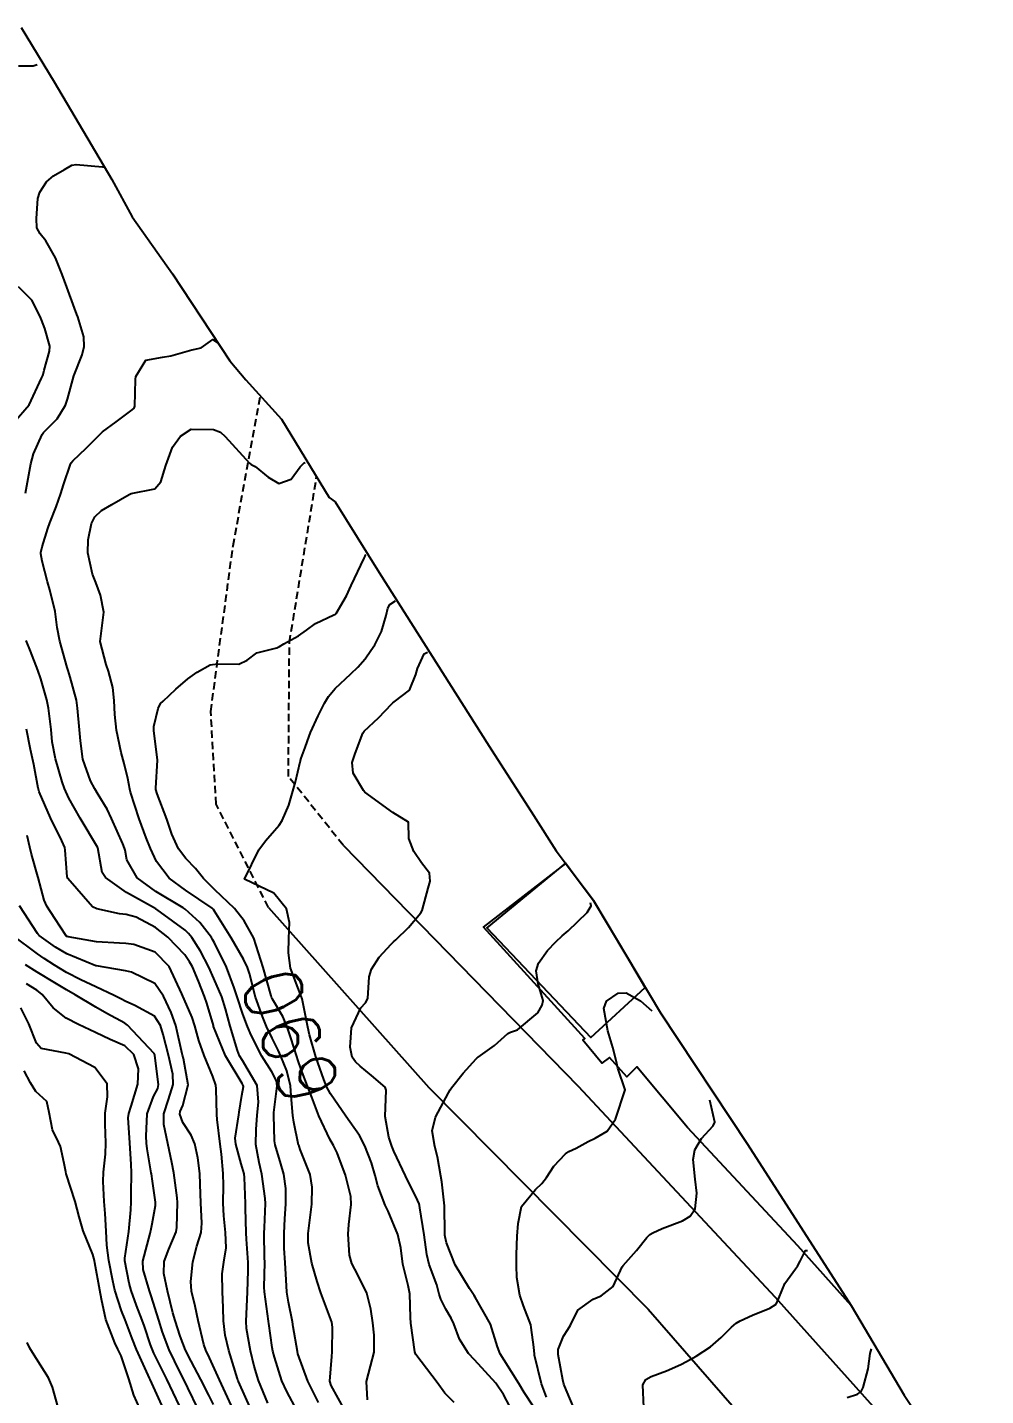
# Model space of a CAD drawing. Header units: metres. Extents: x 292545 to 299085, y 7450245 to 7463078.
# Drawn here: x 296910.8 to 296975.8, y 7454231.5 to 7454324.3 of the extents above; entities that cross this region are included whole.
import ezdxf
from ezdxf.enums import TextEntityAlignment as Align

# ---------------------------------------------------------------- set-up
doc = ezdxf.new("R2010")
doc.units = ezdxf.units.M
doc.linetypes.add('DASHED', pattern=[0.75, 0.5, -0.25])
for name, color, linetype in [('Area', 45, 'Continuous'), ('Cotas', 45, 'Continuous'), ('Curvas de Nivel 1m', 11, 'Continuous'), ('Curvas de Nivel 5m', 15, 'Continuous'), ('Edificações', 30, 'Continuous'), ('Vias Primárias', 230, 'Continuous'), ('Vias Secundárias', 230, 'DASHED')]:
    doc.layers.add(name, color=color, linetype=linetype)
doc.styles.add('Style-STANDARD', font='STANDARD.shx')

msp = doc.modelspace()

# ---------------------------------------------------------------- linework, layer by layer
at = {"layer": 'Area'}
msp.add_polyline3d([(296910.347, 7454324.311, 687.059), (296912.58, 7454320.616, 698.269), (296916.491, 7454313.98, 699.519), (296917.873, 7454311.447, 696.649), (296920.602, 7454307.592, 691.618), (296924.507, 7454301.691, 700.318), (296925.588, 7454300.403, 698.918), (296928.016, 7454297.738, 689.238), (296931.249, 7454292.425, 698.658), (296931.644, 7454292.128, 701.678), (296934.643, 7454287.316, 695.419), (296942.094, 7454275.552, 692.169), (296945.111, 7454270.868, 693.319), (296946.648, 7454268.449, 693.198), (296949.191, 7454265.065, 696.309), (296953.721, 7454257.458, 696.979), (296959.634, 7454248.544, 695.089), (296966.664, 7454237.586, 696.429), (296970.276, 7454231.506, 697.399), (296971.852, 7454229.143, 697.729)], dxfattribs=at)
at = {"layer": 'Curvas de Nivel 1m', "flags": 128}
for points, elevation in [([(296910.158, 7454321.712), (296911.153, 7454321.705), (296911.423, 7454321.8)], 686), ([(296910.63, 7454292.708), (296910.822, 7454293.704), (296910.99, 7454294.703), (296911.168, 7454295.375), (296911.761, 7454296.692), (296911.864, 7454296.815), (296912.793, 7454297.762), (296913.347, 7454298.675), (296913.485, 7454299.076), (296913.903, 7454300.67), (296914.489, 7454302.097), (296914.607, 7454302.66), (296914.584, 7454303.304), (296914.182, 7454304.667), (296914.118, 7454304.831), (296913.959, 7454305.268), (296913.442, 7454306.675), (296913.113, 7454307.552), (296912.675, 7454308.683), (296912.014, 7454309.826), (296911.621, 7454310.298), (296911.4, 7454310.699), (296911.389, 7454311.34), (296911.479, 7454312.696), (296911.615, 7454313.136), (296912.064, 7454313.83), (296912.524, 7454314.23), (296913.279, 7454314.678), (296913.785, 7454314.964), (296914.076, 7454315.005), (296915.862, 7454314.856), (296915.943, 7454314.84)], 687), ([(296909.871, 7454297.526), (296910.88, 7454298.705), (296911.727, 7454300.518), (296911.799, 7454300.692), (296911.826, 7454300.769), (296911.909, 7454301.064), (296912.264, 7454302.351), (296912.276, 7454302.687), (296911.945, 7454303.881), (296911.721, 7454304.464), (296911.628, 7454304.695), (296911.064, 7454305.804), (296910.167, 7454306.717)], 686), ([(296930.52, 7454231.024), (296929.785, 7454232.473), (296929.121, 7454234.321), (296929.085, 7454234.481), (296928.803, 7454236.148), (296928.745, 7454236.486), (296928.48, 7454237.814), (296928.38, 7454238.492), (296928.329, 7454239.339), (296928.257, 7454240.494), (296928.196, 7454241.489), (296928.188, 7454242.495), (296928.24, 7454243.482), (296928.307, 7454244.494), (296928.298, 7454245.539), (296928.162, 7454246.497), (296927.97, 7454247.2), (296927.576, 7454248.506), (296927.54, 7454248.759), (296927.487, 7454250.507), (296927.496, 7454250.689), (296927.722, 7454252.504), (296927.667, 7454252.836), (296927.347, 7454253.439), (296926.678, 7454254.517), (296925.955, 7454255.946), (296925.7, 7454256.527), (296925.391, 7454257.369), (296925.008, 7454258.534), (296924.797, 7454259.152), (296924.27, 7454260.542), (296923.449, 7454262.19), (296923.323, 7454262.423), (296923.247, 7454262.553), (296922.473, 7454263.575), (296921.472, 7454264.478), (296921.322, 7454264.582), (296919.489, 7454265.677), (296918.202, 7454266.613), (296917.515, 7454267.828), (296917.396, 7454268.496), (296917.36, 7454268.622), (296917.234, 7454268.917), (296916.479, 7454270.636), (296916.179, 7454271.261), (296915.569, 7454272.272), (296915.338, 7454272.652), (296915.052, 7454273.181), (296914.53, 7454274.661), (296914.361, 7454275.914), (296914.293, 7454276.663), (296914.172, 7454278.13), (296914.092, 7454278.666), (296913.666, 7454280.218), (296913.524, 7454280.671), (296913.464, 7454280.883), (296912.969, 7454282.677), (296912.787, 7454283.594), (296912.637, 7454284.681), (296912.274, 7454286.145), (296912.116, 7454286.686), (296911.757, 7454288.103), (296911.665, 7454288.594), (296911.667, 7454288.691), (296911.767, 7454289.074), (296912.148, 7454290.318), (296912.273, 7454290.685), (296912.708, 7454291.772), (296913.031, 7454292.678), (296913.213, 7454293.282), (296913.686, 7454294.671), (296913.735, 7454294.771), (296913.837, 7454294.912), (296914.752, 7454295.758), (296915.624, 7454296.652), (296915.865, 7454296.861), (296916.789, 7454297.553), (296917.88, 7454298.355), (296918.016, 7454298.485), (296918.062, 7454298.618), (296918.097, 7454300.422), (296918.117, 7454300.618), (296918.806, 7454301.725), (296919.923, 7454301.927), (296920.485, 7454302.031), (296921.931, 7454302.441), (296922.042, 7454302.459), (296922.546, 7454302.564), (296923.355, 7454303.14), (296923.658, 7454302.926), (296923.693, 7454302.91)], 688), ([(296932.324, 7454230.447), (296931.375, 7454232.172), (296931.298, 7454232.458), (296931.428, 7454234.147), (296931.457, 7454234.457), (296931.473, 7454236.123), (296931.413, 7454236.457), (296931.15, 7454237.189), (296930.668, 7454238.465), (296930.428, 7454239.214), (296930.073, 7454240.471), (296929.825, 7454241.856), (296929.811, 7454242.474), (296929.967, 7454243.738), (296930.063, 7454244.472), (296930.096, 7454245.63), (296929.943, 7454246.473), (296929.28, 7454248.175), (296929.198, 7454248.397), (296929.172, 7454248.482), (296928.853, 7454250.034), (296928.784, 7454250.488), (296928.664, 7454251.827), (296928.613, 7454252.491), (296928.37, 7454253.522), (296927.959, 7454254.501), (296927.777, 7454254.914), (296927.375, 7454255.734), (296926.996, 7454256.514), (296926.709, 7454257.197), (296926.246, 7454258.522), (296925.826, 7454260.127), (296925.704, 7454260.527), (296925.439, 7454261.096), (296924.595, 7454262.539), (296923.471, 7454264.356), (296923.389, 7454264.468), (296923.293, 7454264.553), (296921.491, 7454265.765), (296920.394, 7454266.591), (296919.514, 7454267.715), (296919.108, 7454268.604), (296918.813, 7454269.328), (296918.339, 7454270.612), (296917.764, 7454272.425), (296917.718, 7454272.619), (296917.58, 7454273.348), (296917.34, 7454274.373), (296917.263, 7454274.625), (296917.12, 7454275.108), (296916.801, 7454276.632), (296916.689, 7454277.689), (296916.64, 7454278.635), (296916.55, 7454279.534), (296916.259, 7454280.641), (296916.115, 7454281.081), (296915.693, 7454282.65), (296915.951, 7454284.646), (296915.73, 7454285.781), (296915.398, 7454286.653), (296915.19, 7454287.214), (296914.852, 7454288.659), (296914.892, 7454289.538), (296915.118, 7454290.657), (296915.335, 7454291.109), (296915.796, 7454291.535), (296916.492, 7454291.95), (296917.659, 7454292.622), (296917.814, 7454292.679), (296919.416, 7454293.005), (296919.822, 7454293.474), (296920.147, 7454294.595), (296920.609, 7454295.831), (296921.151, 7454296.581), (296921.868, 7454297.04), (296923.389, 7454297.026), (296923.857, 7454296.845), (296924.193, 7454296.547), (296925.835, 7454294.748), (296925.959, 7454294.653), (296926.219, 7454294.524), (296927.113, 7454293.798), (296927.822, 7454293.368), (296928.658, 7454293.658), (296929.282, 7454294.486), (296929.542, 7454294.777), (296929.603, 7454294.8)], 689), ([(296939.729, 7454231.01), (296939.086, 7454231.647), (296938.567, 7454232.375), (296937.121, 7454234.271), (296937.075, 7454234.39), (296937.065, 7454234.449), (296936.795, 7454236.393), (296936.765, 7454236.775), (296936.708, 7454238.395), (296936.608, 7454238.959), (296936.247, 7454240.399), (296936.095, 7454241.51), (296935.901, 7454242.403), (296935.237, 7454243.999), (296935.041, 7454244.413), (296934.546, 7454245.711), (296934.354, 7454246.424), (296934.115, 7454247.271), (296933.672, 7454248.434), (296933.293, 7454249.127), (296932.366, 7454250.449), (296931.328, 7454251.957), (296931.059, 7454252.463), (296930.876, 7454252.926), (296930.332, 7454254.47), (296929.901, 7454255.949), (296929.791, 7454256.476), (296929.402, 7454258.409), (296929.389, 7454258.466), (296929.364, 7454258.521), (296928.623, 7454260.492), (296928.473, 7454261.525), (296928.512, 7454262.494), (296928.548, 7454263.578), (296928.341, 7454264.497), (296927.489, 7454265.582), (296925.503, 7454266.53), (296926.464, 7454268.516), (296926.919, 7454269.123), (296927.543, 7454269.814), (296927.851, 7454270.195), (296928.053, 7454270.495), (296928.514, 7454271.54), (296928.781, 7454272.488), (296928.95, 7454273.115), (296929.267, 7454274.483), (296929.338, 7454274.741), (296929.608, 7454275.456), (296929.879, 7454276.217), (296929.984, 7454276.476), (296930.504, 7454277.602), (296930.92, 7454278.467), (296931.189, 7454278.923), (296931.653, 7454279.459), (296932.716, 7454280.444), (296933.195, 7454280.912), (296933.679, 7454281.473), (296934.079, 7454282.034), (296934.331, 7454282.424), (296934.792, 7454283.329), (296935.107, 7454284.416), (296935.22, 7454284.915), (296935.357, 7454285.144), (296935.733, 7454285.41)], 691), ([(296929.073, 7454230.459), (296928.363, 7454231.768), (296928.031, 7454232.496), (296927.526, 7454234.095), (296927.416, 7454234.506), (296927.368, 7454234.749), (296927.142, 7454236.386), (296927.13, 7454236.51), (296927.124, 7454236.529), (296926.853, 7454238.513), (296926.84, 7454238.841), (296926.867, 7454240.513), (296926.863, 7454240.847), (296926.841, 7454242.514), (296926.845, 7454242.887), (296926.92, 7454244.513), (296926.909, 7454244.851), (296926.668, 7454246.516), (296926.481, 7454247.308), (296926.265, 7454248.52), (296926.286, 7454249.533), (296926.356, 7454250.52), (296926.457, 7454251.383), (296926.346, 7454252.52), (296925.358, 7454254.21), (296925.155, 7454254.532), (296925.012, 7454254.888), (296924.534, 7454256.538), (296924.216, 7454257.72), (296923.95, 7454258.545), (296923.421, 7454259.782), (296923.066, 7454260.556), (296922.512, 7454261.632), (296921.913, 7454262.573), (296921.704, 7454262.825), (296921.458, 7454263.052), (296919.79, 7454264.276), (296919.472, 7454264.501), (296919.311, 7454264.602), (296917.488, 7454265.615), (296916.051, 7454266.642), (296915.83, 7454266.969), (296915.536, 7454268.65), (296915.523, 7454268.684), (296914.338, 7454270.662), (296913.566, 7454272.019), (296913.276, 7454272.673), (296913.118, 7454273.134), (296912.659, 7454274.679), (296912.452, 7454275.84), (296912.374, 7454276.682), (296912.19, 7454278.132), (296912.081, 7454278.686), (296911.664, 7454280.114), (296911.475, 7454280.693), (296910.983, 7454281.998), (296910.668, 7454282.705)], 687), ([(296943.506, 7454230.742), (296943.085, 7454231.547), (296942.56, 7454232.325), (296941.116, 7454233.909), (296940.702, 7454234.346), (296940.098, 7454235.321), (296939.713, 7454236.361), (296939.527, 7454236.744), (296939.153, 7454237.343), (296938.812, 7454238.018), (296938.718, 7454238.367), (296938.541, 7454239.001), (296938.038, 7454240.377), (296937.881, 7454241.061), (296937.7, 7454242.383), (296937.397, 7454244.232), (296937.381, 7454244.388), (296937.356, 7454244.501), (296937.247, 7454244.75), (296936.413, 7454246.398), (296935.626, 7454248.06), (296935.49, 7454248.408), (296935.292, 7454249.019), (296935.05, 7454250.414), (296935.116, 7454252.199), (296935.053, 7454252.414), (296934.115, 7454253.203), (296933.347, 7454253.843), (296933.038, 7454254.123), (296932.807, 7454254.438), (296932.67, 7454255.134), (296932.767, 7454256.439), (296933.397, 7454257.799), (296933.702, 7454258.125), (296933.859, 7454258.425), (296933.961, 7454259.889), (296934.106, 7454260.423), (296934.631, 7454261.228), (296935.45, 7454262.111), (296935.602, 7454262.258), (296935.762, 7454262.407), (296936.623, 7454263.237), (296937.471, 7454264.238), (296937.543, 7454264.389), (296937.97, 7454265.908), (296938.087, 7454266.381), (296938.048, 7454266.921), (296937.515, 7454267.628), (296936.997, 7454268.395), (296936.642, 7454269.289), (296936.632, 7454270.399), (296935.553, 7454271.054), (296933.674, 7454272.429), (296933.574, 7454272.539), (296932.861, 7454273.717), (296932.814, 7454274.442), (296932.996, 7454275.045), (296933.538, 7454276.431), (296933.624, 7454276.554), (296934.598, 7454277.455), (296935.506, 7454278.411), (296935.568, 7454278.487), (296935.644, 7454278.554), (296936.698, 7454279.354), (296937.117, 7454280.395), (296937.244, 7454280.82), (296937.684, 7454281.812), (296937.913, 7454281.93)], 692), ([(296927.078, 7454230.974), (296926.444, 7454232.516), (296926.148, 7454233.479), (296925.91, 7454234.522), (296925.628, 7454236.035), (296925.599, 7454236.525), (296925.687, 7454237.996), (296925.701, 7454238.525), (296925.749, 7454239.959), (296925.748, 7454240.524), (296925.634, 7454242.101), (296925.615, 7454242.526), (296925.574, 7454244.19), (296925.568, 7454244.527), (296925.505, 7454246.283), (296925.465, 7454246.528), (296925.27, 7454247.201), (296924.907, 7454248.534), (296924.87, 7454248.954), (296925.113, 7454250.532), (296925.141, 7454250.705), (296925.326, 7454251.834), (296925.418, 7454252.444), (296925.407, 7454252.529), (296925.335, 7454252.662), (296924.215, 7454254.541), (296923.398, 7454256.534), (296923.395, 7454256.55), (296923.383, 7454256.59), (296922.941, 7454258.1), (296922.784, 7454258.559), (296922.383, 7454259.601), (296921.957, 7454260.572), (296921.774, 7454260.913), (296921.441, 7454261.376), (296920.298, 7454262.592), (296919.459, 7454263.239), (296918.144, 7454263.936), (296917.468, 7454264.116), (296917.007, 7454264.166), (296915.471, 7454264.499), (296915.182, 7454264.653), (296913.501, 7454266.57), (296913.472, 7454266.64), (296913.467, 7454266.671), (296913.333, 7454268.484), (296913.291, 7454268.672), (296913.093, 7454269.111), (296912.334, 7454270.682), (296911.571, 7454272.456), (296911.51, 7454272.628), (296911.494, 7454272.691), (296911.2, 7454274.306), (296911.116, 7454274.697), (296910.977, 7454275.325), (296910.711, 7454276.704)], 686), ([(296924.735, 7454230.535), (296924.215, 7454231.674), (296923.802, 7454232.549), (296923.115, 7454234.04), (296922.882, 7454234.562), (296922.74, 7454234.951), (296922.36, 7454236.568), (296922.149, 7454237.561), (296921.91, 7454238.569), (296921.844, 7454239.235), (296921.981, 7454240.568), (296922.264, 7454241.624), (296922.552, 7454242.56), (296922.605, 7454243.177), (296922.528, 7454244.561), (296922.493, 7454245.799), (296922.454, 7454246.562), (296922.331, 7454247.622), (296922.131, 7454248.567), (296921.875, 7454249.155), (296921.304, 7454250.017), (296921.107, 7454250.582), (296921.135, 7454250.761), (296921.319, 7454251.175), (296921.68, 7454252.575), (296921.36, 7454254.353), (296921.296, 7454254.581), (296921.274, 7454254.671), (296920.839, 7454256.585), (296920.511, 7454257.469), (296919.999, 7454258.594), (296919.415, 7454259.437), (296917.838, 7454260.205), (296917.428, 7454260.292), (296915.452, 7454260.631), (296915.433, 7454260.636), (296915.402, 7454260.65), (296913.441, 7454261.456), (296912.665, 7454261.902), (296911.569, 7454262.698), (296911.508, 7454262.754), (296911.455, 7454262.834), (296910.236, 7454264.712)], 684), ([(296945.078, 7454230.774), (296944.485, 7454231.697), (296944.125, 7454232.305), (296943.117, 7454233.896), (296942.843, 7454234.323), (296942.664, 7454234.788), (296942.193, 7454236.329), (296941.161, 7454238.158), (296941.088, 7454238.267), (296941.036, 7454238.341), (296940.755, 7454238.758), (296939.788, 7454240.354), (296939.208, 7454241.85), (296939.116, 7454242.265), (296939.1, 7454242.362), (296939.091, 7454242.485), (296939.077, 7454244.362), (296938.889, 7454245.995), (296938.82, 7454246.367), (296938.591, 7454247.685), (296938.424, 7454248.373), (296938.239, 7454249.436), (296938.459, 7454250.373), (296939.33, 7454252.034), (296939.455, 7454252.235), (296939.546, 7454252.358), (296940.34, 7454253.353), (296941.227, 7454254.341), (296941.295, 7454254.399), (296941.354, 7454254.439), (296942.459, 7454255.236), (296943.379, 7454256.044), (296943.551, 7454256.147), (296944.025, 7454256.31), (296945.394, 7454257.443), (296945.706, 7454257.98), (296945.772, 7454258.286), (296945.42, 7454259.427), (296945.285, 7454260.292), (296945.438, 7454260.83), (296946.058, 7454261.673), (296946.615, 7454262.278), (296947.063, 7454262.668), (296947.46, 7454263.007), (296948.747, 7454264.251), (296949.017, 7454264.71), (296948.983, 7454264.91)], 693), ([(296923.396, 7454230.875), (296923.082, 7454231.504), (296922.532, 7454232.566), (296921.875, 7454233.809), (296921.501, 7454234.576), (296921.132, 7454235.521), (296920.781, 7454236.584), (296920.64, 7454237.095), (296920.272, 7454238.589), (296920.012, 7454239.764), (296920.045, 7454240.591), (296920.369, 7454241.421), (296920.854, 7454242.584), (296920.913, 7454242.888), (296920.949, 7454244.583), (296920.929, 7454244.9), (296920.692, 7454246.586), (296920.559, 7454247.298), (296920.298, 7454248.59), (296920.024, 7454249.871), (296920.013, 7454250.593), (296920.341, 7454251.572), (296920.656, 7454252.587), (296920.633, 7454253.298), (296920.333, 7454254.59), (296919.982, 7454255.989), (296919.794, 7454256.596), (296919.389, 7454257.222), (296918.06, 7454257.95), (296917.399, 7454258.249), (296917.151, 7454258.375), (296916.642, 7454258.631), (296915.411, 7454259.211), (296914.393, 7454259.685), (296913.426, 7454260.189), (296912.6, 7454260.682), (296911.893, 7454261.149), (296911.441, 7454261.461), (296909.747, 7454262.717)], 683), ([(296922.36, 7454230.567), (296921.657, 7454232.004), (296921.368, 7454232.577), (296921.1, 7454233.085), (296920.386, 7454234.587), (296919.936, 7454235.791), (296919.683, 7454236.595), (296919.168, 7454238.248), (296919.052, 7454238.602), (296918.624, 7454240.045), (296918.607, 7454240.609), (296919.096, 7454242.486), (296919.125, 7454242.601), (296919.133, 7454242.682), (296919.221, 7454243.133), (296919.461, 7454244.376), (296919.462, 7454244.598), (296919.257, 7454246.027), (296919.185, 7454246.524), (296919.171, 7454246.601), (296918.894, 7454248.221), (296918.855, 7454248.606), (296918.818, 7454249.079), (296918.881, 7454250.606), (296919.325, 7454251.787), (296919.612, 7454252.316), (296919.669, 7454252.597), (296919.412, 7454254.55), (296919.4, 7454254.6), (296919.364, 7454254.688), (296917.566, 7454256.618), (296917.384, 7454256.747), (296916.155, 7454257.403), (296915.395, 7454257.829), (296914.001, 7454258.664), (296913.408, 7454259.012), (296912.614, 7454259.483), (296911.426, 7454260.206), (296910.637, 7454260.708)], 682), ([(296921.075, 7454230.799), (296920.217, 7454232.589), (296919.349, 7454234.369), (296919.245, 7454234.599), (296919.126, 7454234.926), (296918.709, 7454236.177), (296918.549, 7454236.609), (296918.169, 7454237.603), (296917.807, 7454238.62), (296917.667, 7454239.112), (296917.367, 7454240.627), (296917.368, 7454240.801), (296917.639, 7454242.624), (296917.773, 7454244.084), (296917.795, 7454244.622), (296917.804, 7454245.177), (296917.823, 7454246.622), (296917.807, 7454247.161), (296917.722, 7454248.623), (296917.602, 7454250.332), (296917.636, 7454250.625), (296917.804, 7454251.109), (296918.247, 7454252.616), (296918.296, 7454253.663), (296917.983, 7454254.614), (296917.369, 7454255.214), (296916.39, 7454255.652), (296915.378, 7454256.117), (296914.235, 7454256.661), (296913.387, 7454257.079), (296912.51, 7454257.799), (296911.759, 7454258.695), (296911.407, 7454258.983), (296910.703, 7454259.418)], 681), ([(296945.982, 7454231.383), (296945.649, 7454232.284), (296945.184, 7454234.227), (296945.174, 7454234.289), (296945.128, 7454234.762), (296944.961, 7454236.112), (296944.919, 7454236.293), (296944.425, 7454237.571), (296944.177, 7454238.305), (296943.982, 7454239.507), (296943.953, 7454240.309), (296943.947, 7454241.055), (296943.999, 7454242.308), (296944.067, 7454243.152), (296944.304, 7454244.304), (296945.251, 7454245.466), (296945.677, 7454245.865), (296945.992, 7454246.283), (296946.497, 7454247.051), (296947.279, 7454247.886), (296947.512, 7454248.036), (296948.015, 7454248.263), (296948.828, 7454248.716), (296949.293, 7454248.951), (296950.11, 7454249.429), (296950.672, 7454250.23), (296951.333, 7454252.22), (296950.827, 7454253.708), (296950.715, 7454254.226), (296950.503, 7454255.091), (296950.152, 7454256.232), (296949.885, 7454257.748), (296950.063, 7454258.233), (296950.853, 7454258.783), (296951.409, 7454258.814), (296952.376, 7454258.266), (296953.133, 7454257.59)], 694), ([(296918.393, 7454230.61), (296917.978, 7454231.513), (296917.647, 7454232.622), (296917.116, 7454234.177), (296916.907, 7454234.632), (296916.692, 7454235.07), (296916.083, 7454236.641), (296915.783, 7454238.025), (296915.67, 7454238.645), (296915.349, 7454240.491), (296915.32, 7454240.649), (296915.197, 7454241.055), (296914.542, 7454242.657), (296914.266, 7454243.621), (296914.007, 7454244.662), (296913.402, 7454246.528), (296913.364, 7454246.669), (296913.268, 7454247.226), (296912.999, 7454248.393), (296912.881, 7454248.676), (296912.473, 7454249.504), (296912.243, 7454250.686), (296912.078, 7454251.446), (296911.327, 7454252.121), (296910.963, 7454252.704), (296910.545, 7454253.508)], 679), ([(296952.601, 7454230.681), (296952.538, 7454232.206), (296952.734, 7454232.568), (296953.102, 7454232.78), (296954.135, 7454233.162), (296955.114, 7454233.603), (296955.488, 7454233.804), (296956.152, 7454234.165), (296957.129, 7454234.79), (296957.85, 7454235.428), (296958.548, 7454236.136), (296958.873, 7454236.406), (296959.147, 7454236.564), (296959.974, 7454236.94), (296961.156, 7454237.415), (296961.57, 7454237.685), (296961.756, 7454238.094), (296962.174, 7454239.094), (296962.89, 7454240.083), (296963.019, 7454240.257), (296963.198, 7454240.612), (296963.576, 7454241.331), (296963.703, 7454241.32)], 696), ([(296912.84, 7454230.673), (296912.461, 7454232.054), (296912.198, 7454232.683), (296911.118, 7454234.399), (296910.93, 7454234.702), (296910.743, 7454235.087)], 678), ([(296966.394, 7454231.348), (296967.089, 7454231.591), (296967.349, 7454231.769), (296967.495, 7454232.026), (296967.821, 7454233.307), (296967.964, 7454234.338), (296968.043, 7454234.65)], 697)]:
    msp.add_lwpolyline(points, dxfattribs=dict(at, elevation=elevation))
at = {"layer": 'Curvas de Nivel 5m', "flags": 128}
for points, elevation in [([(296933.855, 7454231.202), (296933.78, 7454232.43), (296934.047, 7454233.488), (296934.307, 7454234.422), (296934.301, 7454235.589), (296934.205, 7454236.424), (296934.081, 7454237.355), (296933.793, 7454238.431), (296933.181, 7454239.667), (296932.779, 7454240.444), (296932.623, 7454241.022), (296932.525, 7454242.447), (296932.582, 7454243.087), (296932.742, 7454244.445), (296932.709, 7454244.984), (296932.353, 7454246.449), (296931.775, 7454247.957), (296931.525, 7454248.458), (296931.289, 7454248.883), (296930.542, 7454250.468), (296930.072, 7454251.726), (296929.779, 7454252.476), (296929.344, 7454253.616), (296929.126, 7454254.259), (296929.055, 7454254.484), (296928.64, 7454255.756), (296928.382, 7454256.495), (296928.102, 7454257.211), (296927.402, 7454258.38), (296927.339, 7454258.511), (296927.311, 7454258.604), (296926.753, 7454260.517), (296926.451, 7454261.512), (296926.131, 7454262.523), (296925.465, 7454263.703), (296924.806, 7454264.537), (296923.492, 7454265.796), (296922.703, 7454266.562), (296922.175, 7454267.236), (296921.516, 7454267.93), (296921.007, 7454268.585), (296920.558, 7454269.57), (296920.234, 7454270.593), (296919.57, 7454272.313), (296919.486, 7454272.601), (296919.477, 7454272.698), (296919.593, 7454274.6), (296919.344, 7454276.603), (296919.352, 7454276.876), (296919.638, 7454278.095), (296919.8, 7454278.44), (296919.969, 7454278.597), (296920.837, 7454279.402), (296921.658, 7454280.113), (296922.291, 7454280.571), (296923.174, 7454281.051), (296923.672, 7454281.129), (296925.102, 7454281.105), (296925.676, 7454281.389), (296926.33, 7454281.874), (296927.689, 7454282.214), (296927.875, 7454282.313), (296928.157, 7454282.495), (296929.15, 7454283.034), (296929.702, 7454283.419), (296930.324, 7454283.857), (296931.556, 7454284.462), (296931.664, 7454284.51), (296931.714, 7454284.553), (296932.429, 7454285.753), (296932.732, 7454286.445), (296933.623, 7454288.294), (296933.691, 7454288.431), (296933.699, 7454288.496), (296933.683, 7454288.55)], 690), ([(296925.955, 7454230.521), (296925.092, 7454232.43), (296925.059, 7454232.497), (296925.045, 7454232.531), (296925.01, 7454232.616), (296924.434, 7454234.54), (296924.18, 7454235.591), (296924.06, 7454236.546), (296924.038, 7454237.433), (296923.996, 7454238.542), (296923.969, 7454239.754), (296924.086, 7454240.541), (296924.242, 7454241.5), (296924.212, 7454242.54), (296924.091, 7454243.68), (296924.057, 7454244.542), (296924.068, 7454245.728), (296924.059, 7454246.542), (296923.946, 7454247.874), (296923.842, 7454248.544), (296923.638, 7454250.217), (296923.621, 7454250.547), (296923.577, 7454252.301), (296923.545, 7454252.548), (296923.342, 7454253.13), (296922.762, 7454254.559), (296922.389, 7454255.581), (296922.122, 7454256.569), (296921.947, 7454257.13), (296921.401, 7454258.381), (296921.309, 7454258.581), (296921.243, 7454258.744), (296920.376, 7454260.591), (296919.442, 7454261.557), (296917.981, 7454262.081), (296917.448, 7454262.156), (296917.006, 7454262.184), (296915.449, 7454262.266), (296913.523, 7454262.598), (296913.452, 7454262.623), (296913.423, 7454262.641), (296913.392, 7454262.671), (296912.627, 7454263.845), (296912.079, 7454264.691), (296911.898, 7454265.105), (296911.502, 7454266.625), (296911.48, 7454266.7), (296911.041, 7454268.22), (296910.932, 7454268.699), (296910.745, 7454269.492)], 685), ([(296920.009, 7454230.591), (296919.093, 7454232.571), (296919.083, 7454232.59), (296919.072, 7454232.621), (296918.163, 7454234.614), (296917.867, 7454235.355), (296917.386, 7454236.626), (296917.152, 7454237.243), (296916.698, 7454238.635), (296916.556, 7454239.26), (296916.294, 7454240.639), (296916.145, 7454241.699), (296916.101, 7454242.641), (296916.038, 7454243.834), (296915.972, 7454244.643), (296915.895, 7454246.006), (296915.923, 7454246.643), (296916.064, 7454247.854), (296916.088, 7454248.642), (296916.041, 7454249.904), (296916.041, 7454250.643), (296916.206, 7454251.759), (296916.173, 7454252.642), (296915.349, 7454253.732), (296913.571, 7454254.668), (296913.363, 7454254.717), (296911.706, 7454255.035), (296911.37, 7454255.386), (296910.853, 7454256.705), (296910.312, 7454257.793)], 680), ([(296948.012, 7454230.261), (296947.225, 7454232.136), (296947.162, 7454232.269), (296947.097, 7454232.546), (296946.773, 7454234.273), (296946.779, 7454234.621), (296947.135, 7454235.519), (296947.45, 7454235.957), (296947.622, 7454236.265), (296948.128, 7454237.285), (296949.161, 7454238.021), (296949.71, 7454238.242), (296950.525, 7454238.877), (296951.137, 7454240.221), (296951.194, 7454240.315), (296952.095, 7454241.32), (296952.809, 7454242.204), (296953.014, 7454242.403), (296953.216, 7454242.532), (296953.844, 7454242.816), (296955.225, 7454243.339), (296955.743, 7454243.649), (296956.072, 7454244.162), (296956.186, 7454245.223), (296956.075, 7454246.162), (296955.949, 7454247.491), (296956.064, 7454248.162), (296956.52, 7454248.932), (296957.307, 7454249.784), (296957.417, 7454250.044), (296957.083, 7454251.52)], 695)]:
    msp.add_lwpolyline(points, dxfattribs=dict(at, elevation=elevation))
at = {"layer": 'Edificações'}
for points, elevation in [([(296966.664, 7454237.586), (296963.049, 7454241.646), (296955.569, 7454249.665), (296952.113, 7454253.786), (296951.439, 7454253.112), (296950.259, 7454254.417), (296949.754, 7454254.038), (296948.469, 7454255.595), (296948.596, 7454255.721), (296941.725, 7454263.265), (296947.294, 7454267.589), (296949.191, 7454265.065), (296953.721, 7454257.458), (296959.634, 7454248.544), (296966.664, 7454237.586)], 696.429), ([(296947.275, 7454267.614), (296941.939, 7454263.21), (296948.995, 7454255.787), (296952.696, 7454259.18), (296951.456, 7454261.261), (296949.191, 7454265.065), (296947.92, 7454266.757)], 693.965)]:
    msp.add_lwpolyline(points, close=True, dxfattribs=dict(at, elevation=elevation))
at = {"layer": 'Vias Primárias'}
for points in [[(296932.19, 7454268.829), (296948.136, 7454252.476), (296961.522, 7454238.162), (296975.796, 7454222.245)], [(296927.121, 7454264.602), (296937.995, 7454252.39), (296952.891, 7454237.342), (296968.161, 7454219.837)]]:
    msp.add_lwpolyline(points, dxfattribs=at)
at = {"layer": 'Vias Secundárias'}
for points in [[(296927.121, 7454264.602), (296923.574, 7454271.606), (296923.207, 7454277.907), (296924.721, 7454289.138), (296926.567, 7454299.328)], [(296932.19, 7454268.829), (296928.476, 7454273.486), (296928.547, 7454282.589), (296930.393, 7454293.832)]]:
    msp.add_lwpolyline(points, dxfattribs=at)

# ---------------------------------------------------------------- texts
at = {"layer": 'Cotas', "style": 'Style-STANDARD'}
msp.add_text('690', height=4, rotation=111.44946, dxfattribs=at).set_placement((296928.62, 7454255.857, 690), align=Align.MIDDLE_CENTER)

doc.saveas('drawing.dxf')
